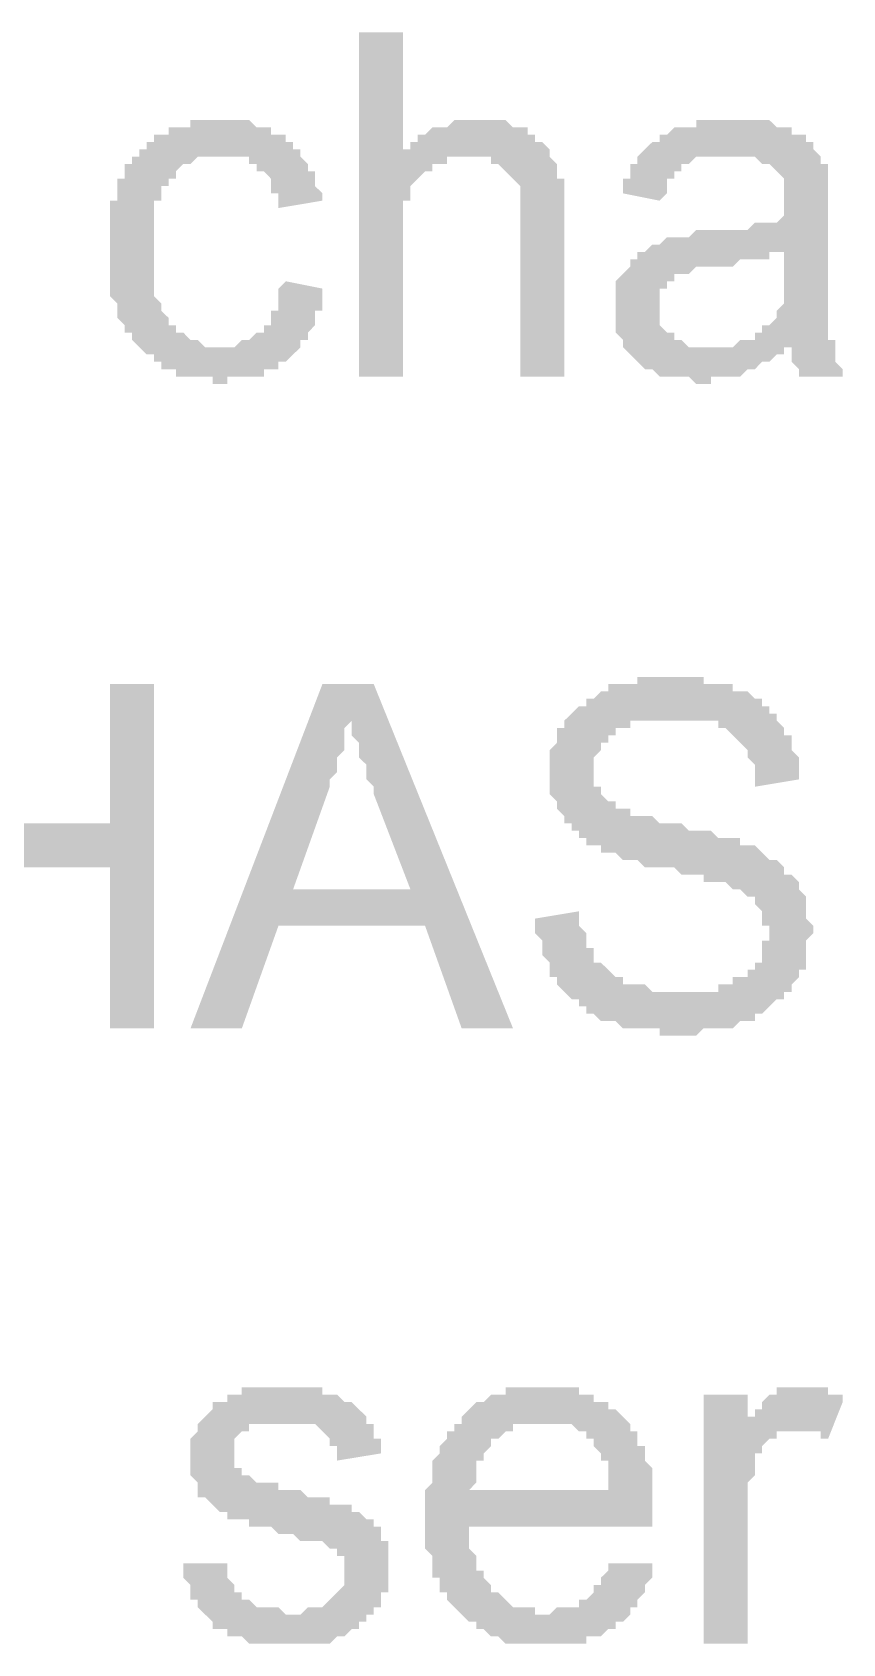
# Model space of a CAD drawing. Header units: millimetres. Extents: x 3949 to 6037, y -1956 to 1273.
# Drawn here: x 4828 to 4833.4, y -1666.15 to -1655.41 of the extents above; entities that cross this region are included whole.
import ezdxf

# ---------------------------------------------------------------- set-up
doc = ezdxf.new("R2010")
doc.units = ezdxf.units.MM
doc.layers.add('PADRÃO DE ENTRADA', color=7, linetype='Continuous', lineweight=0)

msp = doc.modelspace()

# ---------------------------------------------------------------- hatches: boundary and pattern name
at = {"layer": 'PADRÃO DE ENTRADA', "transparency": 33554559}
for points in [[(4830.175, -1657.704), (4830.175, -1655.409), (4830.468, -1655.409), (4830.468, -1656.239), (4830.468, -1656.19), (4830.517, -1656.19), (4830.517, -1656.142), (4830.566, -1656.142), (4830.566, -1656.093), (4830.615, -1656.093), (4830.615, -1656.093), (4830.664, -1656.044), (4830.664, -1656.044), (4830.712, -1656.044), (4830.761, -1656.044), (4830.761, -1656.044), (4830.81, -1655.995), (4830.81, -1655.995), (4830.859, -1655.995), (4830.908, -1655.995), (4830.908, -1655.995), (4830.956, -1655.995), (4830.956, -1655.995), (4831.005, -1655.995), (4831.054, -1655.995), (4831.054, -1655.995), (4831.103, -1655.995), (4831.152, -1655.995), (4831.152, -1655.995), (4831.201, -1656.044), (4831.201, -1656.044), (4831.249, -1656.044), (4831.249, -1656.044), (4831.298, -1656.044), (4831.298, -1656.093), (4831.347, -1656.093), (4831.347, -1656.142), (4831.396, -1656.142), (4831.396, -1656.142), (4831.445, -1656.19), (4831.445, -1656.19), (4831.445, -1656.239), (4831.493, -1656.288), (4831.493, -1656.288), (4831.493, -1656.288), (4831.493, -1656.337), (4831.493, -1656.337), (4831.493, -1656.386), (4831.542, -1656.386), (4831.542, -1656.435), (4831.542, -1656.483), (4831.542, -1656.483), (4831.542, -1656.532), (4831.542, -1656.581), (4831.542, -1656.581), (4831.542, -1656.63), (4831.542, -1657.704), (4831.249, -1657.704), (4831.249, -1656.63), (4831.249, -1656.581), (4831.249, -1656.581), (4831.249, -1656.532), (4831.249, -1656.483), (4831.249, -1656.483), (4831.249, -1656.435), (4831.201, -1656.386), (4831.201, -1656.386), (4831.201, -1656.386), (4831.152, -1656.337), (4831.152, -1656.337), (4831.152, -1656.337), (4831.103, -1656.288), (4831.103, -1656.288), (4831.054, -1656.288), (4831.054, -1656.239), (4831.005, -1656.239), (4830.956, -1656.239), (4830.956, -1656.239), (4830.908, -1656.239), (4830.908, -1656.239), (4830.859, -1656.239), (4830.859, -1656.239), (4830.81, -1656.239), (4830.761, -1656.239), (4830.761, -1656.288), (4830.712, -1656.288), (4830.712, -1656.288), (4830.664, -1656.288), (4830.664, -1656.337), (4830.615, -1656.337), (4830.615, -1656.337), (4830.566, -1656.386), (4830.566, -1656.386), (4830.517, -1656.435), (4830.517, -1656.483), (4830.517, -1656.483), (4830.517, -1656.483), (4830.517, -1656.532), (4830.468, -1656.532), (4830.468, -1656.581), (4830.468, -1656.63), (4830.468, -1656.63), (4830.468, -1656.679), (4830.468, -1656.728), (4830.468, -1656.776), (4830.468, -1656.776), (4830.468, -1657.704)], [(4829.687, -1657.069), (4829.931, -1657.118), (4829.931, -1657.167), (4829.931, -1657.167), (4829.931, -1657.216), (4829.931, -1657.265), (4829.882, -1657.265), (4829.882, -1657.313), (4829.882, -1657.362), (4829.882, -1657.362), (4829.834, -1657.411), (4829.834, -1657.411), (4829.834, -1657.46), (4829.785, -1657.46), (4829.785, -1657.509), (4829.785, -1657.509), (4829.736, -1657.557), (4829.736, -1657.557), (4829.736, -1657.557), (4829.687, -1657.606), (4829.687, -1657.606), (4829.638, -1657.606), (4829.638, -1657.655), (4829.589, -1657.655), (4829.541, -1657.655), (4829.541, -1657.704), (4829.492, -1657.704), (4829.492, -1657.704), (4829.443, -1657.704), (4829.394, -1657.704), (4829.394, -1657.704), (4829.345, -1657.704), (4829.297, -1657.704), (4829.297, -1657.753), (4829.248, -1657.753), (4829.199, -1657.753), (4829.199, -1657.704), (4829.15, -1657.704), (4829.101, -1657.704), (4829.101, -1657.704), (4829.052, -1657.704), (4829.004, -1657.704), (4829.004, -1657.704), (4828.955, -1657.704), (4828.955, -1657.655), (4828.906, -1657.655), (4828.906, -1657.655), (4828.857, -1657.655), (4828.857, -1657.606), (4828.808, -1657.606), (4828.808, -1657.557), (4828.76, -1657.557), (4828.76, -1657.557), (4828.711, -1657.509), (4828.711, -1657.509), (4828.711, -1657.509), (4828.662, -1657.46), (4828.662, -1657.46), (4828.662, -1657.411), (4828.613, -1657.411), (4828.613, -1657.362), (4828.613, -1657.362), (4828.564, -1657.313), (4828.564, -1657.313), (4828.564, -1657.265), (4828.564, -1657.216), (4828.564, -1657.216), (4828.515, -1657.167), (4828.515, -1657.167), (4828.515, -1657.118), (4828.515, -1657.069), (4828.515, -1657.069), (4828.515, -1657.02), (4828.515, -1656.972), (4828.515, -1656.923), (4828.515, -1656.923), (4828.515, -1656.874), (4828.515, -1656.825), (4828.515, -1656.776), (4828.515, -1656.776), (4828.515, -1656.728), (4828.515, -1656.679), (4828.515, -1656.679), (4828.515, -1656.63), (4828.515, -1656.581), (4828.515, -1656.581), (4828.515, -1656.532), (4828.564, -1656.532), (4828.564, -1656.483), (4828.564, -1656.435), (4828.564, -1656.435), (4828.564, -1656.386), (4828.564, -1656.386), (4828.613, -1656.386), (4828.613, -1656.337), (4828.613, -1656.288), (4828.662, -1656.288), (4828.662, -1656.239), (4828.711, -1656.239), (4828.711, -1656.19), (4828.711, -1656.19), (4828.76, -1656.19), (4828.76, -1656.142), (4828.808, -1656.142), (4828.808, -1656.093), (4828.857, -1656.093), (4828.857, -1656.093), (4828.906, -1656.093), (4828.906, -1656.044), (4828.955, -1656.044), (4828.955, -1656.044), (4829.004, -1656.044), (4829.052, -1656.044), (4829.052, -1655.995), (4829.101, -1655.995), (4829.15, -1655.995), (4829.15, -1655.995), (4829.199, -1655.995), (4829.248, -1655.995), (4829.248, -1655.995), (4829.297, -1655.995), (4829.345, -1655.995), (4829.345, -1655.995), (4829.394, -1655.995), (4829.443, -1655.995), (4829.443, -1655.995), (4829.492, -1656.044), (4829.541, -1656.044), (4829.541, -1656.044), (4829.589, -1656.044), (4829.589, -1656.093), (4829.638, -1656.093), (4829.638, -1656.093), (4829.687, -1656.093), (4829.687, -1656.142), (4829.736, -1656.142), (4829.736, -1656.19), (4829.785, -1656.19), (4829.785, -1656.239), (4829.785, -1656.239), (4829.834, -1656.288), (4829.834, -1656.288), (4829.834, -1656.337), (4829.882, -1656.337), (4829.882, -1656.386), (4829.882, -1656.386), (4829.882, -1656.435), (4829.931, -1656.483), (4829.931, -1656.483), (4829.931, -1656.532), (4829.638, -1656.581), (4829.638, -1656.532), (4829.638, -1656.483), (4829.589, -1656.483), (4829.589, -1656.435), (4829.589, -1656.386), (4829.589, -1656.386), (4829.541, -1656.337), (4829.541, -1656.337), (4829.492, -1656.337), (4829.492, -1656.288), (4829.492, -1656.288), (4829.443, -1656.288), (4829.443, -1656.239), (4829.394, -1656.239), (4829.394, -1656.239), (4829.345, -1656.239), (4829.297, -1656.239), (4829.297, -1656.239), (4829.248, -1656.239), (4829.248, -1656.239), (4829.199, -1656.239), (4829.15, -1656.239), (4829.15, -1656.239), (4829.101, -1656.239), (4829.101, -1656.239), (4829.052, -1656.288), (4829.004, -1656.288), (4829.004, -1656.288), (4828.955, -1656.337), (4828.955, -1656.337), (4828.955, -1656.386), (4828.906, -1656.386), (4828.906, -1656.386), (4828.906, -1656.435), (4828.857, -1656.435), (4828.857, -1656.483), (4828.857, -1656.483), (4828.857, -1656.532), (4828.808, -1656.532), (4828.808, -1656.581), (4828.808, -1656.581), (4828.808, -1656.63), (4828.808, -1656.679), (4828.808, -1656.679), (4828.808, -1656.728), (4828.808, -1656.776), (4828.808, -1656.825), (4828.808, -1656.874), (4828.808, -1656.874), (4828.808, -1656.923), (4828.808, -1656.923), (4828.808, -1656.972), (4828.808, -1657.02), (4828.808, -1657.069), (4828.808, -1657.069), (4828.808, -1657.118), (4828.808, -1657.167), (4828.808, -1657.167), (4828.857, -1657.216), (4828.857, -1657.216), (4828.857, -1657.265), (4828.857, -1657.265), (4828.906, -1657.313), (4828.906, -1657.313), (4828.906, -1657.362), (4828.906, -1657.362), (4828.955, -1657.362), (4828.955, -1657.411), (4829.004, -1657.411), (4829.004, -1657.411), (4829.052, -1657.46), (4829.052, -1657.46), (4829.101, -1657.46), (4829.101, -1657.46), (4829.15, -1657.509), (4829.199, -1657.509), (4829.199, -1657.509), (4829.248, -1657.509), (4829.248, -1657.509), (4829.297, -1657.509), (4829.297, -1657.509), (4829.345, -1657.509), (4829.394, -1657.46), (4829.394, -1657.46), (4829.443, -1657.46), (4829.443, -1657.46), (4829.492, -1657.411), (4829.492, -1657.411), (4829.541, -1657.411), (4829.541, -1657.362), (4829.589, -1657.362), (4829.589, -1657.313), (4829.589, -1657.313), (4829.589, -1657.265), (4829.638, -1657.265), (4829.638, -1657.216), (4829.638, -1657.216), (4829.638, -1657.167), (4829.638, -1657.118), (4829.687, -1657.069), (4829.687, -1657.069)], [(4831.347, -1661.317), (4831.64, -1661.268), (4831.64, -1661.317), (4831.64, -1661.365), (4831.64, -1661.365), (4831.689, -1661.414), (4831.689, -1661.463), (4831.689, -1661.463), (4831.689, -1661.512), (4831.738, -1661.512), (4831.738, -1661.561), (4831.738, -1661.561), (4831.738, -1661.61), (4831.786, -1661.61), (4831.786, -1661.61), (4831.835, -1661.658), (4831.835, -1661.658), (4831.884, -1661.707), (4831.884, -1661.707), (4831.933, -1661.707), (4831.933, -1661.756), (4831.982, -1661.756), (4831.982, -1661.756), (4832.03, -1661.756), (4832.03, -1661.756), (4832.079, -1661.756), (4832.128, -1661.805), (4832.128, -1661.805), (4832.177, -1661.805), (4832.226, -1661.805), (4832.226, -1661.805), (4832.275, -1661.805), (4832.323, -1661.805), (4832.323, -1661.805), (4832.372, -1661.805), (4832.372, -1661.805), (4832.421, -1661.805), (4832.47, -1661.805), (4832.47, -1661.805), (4832.519, -1661.805), (4832.568, -1661.805), (4832.568, -1661.756), (4832.616, -1661.756), (4832.616, -1661.756), (4832.665, -1661.756), (4832.665, -1661.707), (4832.714, -1661.707), (4832.763, -1661.707), (4832.763, -1661.658), (4832.812, -1661.658), (4832.812, -1661.61), (4832.812, -1661.61), (4832.86, -1661.61), (4832.86, -1661.561), (4832.86, -1661.512), (4832.86, -1661.512), (4832.86, -1661.463), (4832.909, -1661.463), (4832.909, -1661.414), (4832.909, -1661.365), (4832.86, -1661.365), (4832.86, -1661.317), (4832.86, -1661.317), (4832.86, -1661.268), (4832.812, -1661.219), (4832.812, -1661.219), (4832.812, -1661.219), (4832.812, -1661.17), (4832.763, -1661.17), (4832.763, -1661.17), (4832.714, -1661.121), (4832.665, -1661.121), (4832.665, -1661.121), (4832.616, -1661.073), (4832.616, -1661.073), (4832.568, -1661.073), (4832.568, -1661.073), (4832.568, -1661.073), (4832.519, -1661.073), (4832.47, -1661.073), (4832.47, -1661.024), (4832.421, -1661.024), (4832.372, -1661.024), (4832.372, -1661.024), (4832.323, -1661.024), (4832.275, -1660.975), (4832.226, -1660.975), (4832.226, -1660.975), (4832.177, -1660.975), (4832.128, -1660.975), (4832.079, -1660.975), (4832.03, -1660.926), (4832.03, -1660.926), (4831.982, -1660.926), (4831.933, -1660.926), (4831.933, -1660.926), (4831.884, -1660.877), (4831.884, -1660.877), (4831.835, -1660.877), (4831.835, -1660.877), (4831.786, -1660.877), (4831.786, -1660.828), (4831.786, -1660.828), (4831.738, -1660.828), (4831.689, -1660.828), (4831.689, -1660.78), (4831.64, -1660.78), (4831.64, -1660.731), (4831.591, -1660.731), (4831.591, -1660.682), (4831.542, -1660.682), (4831.542, -1660.682), (4831.542, -1660.633), (4831.542, -1660.633), (4831.493, -1660.584), (4831.493, -1660.584), (4831.493, -1660.536), (4831.493, -1660.536), (4831.445, -1660.487), (4831.445, -1660.438), (4831.445, -1660.438), (4831.445, -1660.389), (4831.445, -1660.34), (4831.445, -1660.34), (4831.445, -1660.291), (4831.445, -1660.291), (4831.445, -1660.243), (4831.445, -1660.243), (4831.445, -1660.194), (4831.493, -1660.145), (4831.493, -1660.145), (4831.493, -1660.096), (4831.493, -1660.047), (4831.542, -1660.047), (4831.542, -1659.998), (4831.542, -1659.998), (4831.591, -1659.95), (4831.591, -1659.95), (4831.64, -1659.901), (4831.64, -1659.901), (4831.689, -1659.901), (4831.689, -1659.852), (4831.738, -1659.852), (4831.738, -1659.852), (4831.786, -1659.803), (4831.786, -1659.803), (4831.835, -1659.803), (4831.835, -1659.754), (4831.884, -1659.754), (4831.933, -1659.754), (4831.933, -1659.754), (4831.982, -1659.754), (4832.03, -1659.754), (4832.03, -1659.706), (4832.079, -1659.706), (4832.079, -1659.706), (4832.128, -1659.706), (4832.177, -1659.706), (4832.177, -1659.706), (4832.226, -1659.706), (4832.275, -1659.706), (4832.275, -1659.706), (4832.323, -1659.706), (4832.372, -1659.706), (4832.372, -1659.706), (4832.421, -1659.706), (4832.47, -1659.706), (4832.47, -1659.754), (4832.519, -1659.754), (4832.568, -1659.754), (4832.568, -1659.754), (4832.616, -1659.754), (4832.616, -1659.754), (4832.665, -1659.754), (4832.665, -1659.803), (4832.714, -1659.803), (4832.714, -1659.803), (4832.763, -1659.803), (4832.812, -1659.852), (4832.812, -1659.852), (4832.86, -1659.852), (4832.86, -1659.901), (4832.909, -1659.901), (4832.909, -1659.95), (4832.958, -1659.95), (4832.958, -1659.998), (4832.958, -1659.998), (4833.007, -1660.047), (4833.007, -1660.047), (4833.007, -1660.047), (4833.007, -1660.096), (4833.056, -1660.096), (4833.056, -1660.145), (4833.056, -1660.194), (4833.056, -1660.194), (4833.105, -1660.243), (4833.105, -1660.243), (4833.105, -1660.291), (4833.105, -1660.34), (4833.105, -1660.34), (4833.105, -1660.389), (4833.105, -1660.389), (4832.812, -1660.438), (4832.812, -1660.389), (4832.812, -1660.34), (4832.812, -1660.291), (4832.812, -1660.291), (4832.763, -1660.243), (4832.763, -1660.243), (4832.763, -1660.194), (4832.763, -1660.194), (4832.714, -1660.145), (4832.714, -1660.145), (4832.665, -1660.096), (4832.665, -1660.096), (4832.665, -1660.096), (4832.616, -1660.047), (4832.616, -1660.047), (4832.568, -1660.047), (4832.568, -1659.998), (4832.519, -1659.998), (4832.47, -1659.998), (4832.47, -1659.998), (4832.421, -1659.998), (4832.372, -1659.998), (4832.372, -1659.998), (4832.323, -1659.998), (4832.275, -1659.998), (4832.275, -1659.998), (4832.226, -1659.998), (4832.177, -1659.998), (4832.128, -1659.998), (4832.128, -1659.998), (4832.079, -1659.998), (4832.03, -1659.998), (4832.03, -1659.998), (4831.982, -1659.998), (4831.982, -1660.047), (4831.933, -1660.047), (4831.933, -1660.047), (4831.884, -1660.047), (4831.884, -1660.096), (4831.884, -1660.096), (4831.835, -1660.096), (4831.835, -1660.145), (4831.786, -1660.145), (4831.786, -1660.194), (4831.786, -1660.194), (4831.738, -1660.243), (4831.738, -1660.243), (4831.738, -1660.291), (4831.738, -1660.34), (4831.738, -1660.34), (4831.738, -1660.34), (4831.738, -1660.389), (4831.738, -1660.438), (4831.786, -1660.438), (4831.786, -1660.487), (4831.786, -1660.487), (4831.835, -1660.536), (4831.835, -1660.536), (4831.835, -1660.536), (4831.835, -1660.536), (4831.884, -1660.536), (4831.884, -1660.584), (4831.933, -1660.584), (4831.933, -1660.584), (4831.982, -1660.584), (4831.982, -1660.633), (4832.03, -1660.633), (4832.079, -1660.633), (4832.079, -1660.633), (4832.128, -1660.633), (4832.177, -1660.682), (4832.226, -1660.682), (4832.275, -1660.682), (4832.275, -1660.682), (4832.323, -1660.682), (4832.372, -1660.731), (4832.421, -1660.731), (4832.47, -1660.731), (4832.47, -1660.731), (4832.519, -1660.731), (4832.568, -1660.78), (4832.568, -1660.78), (4832.616, -1660.78), (4832.665, -1660.78), (4832.665, -1660.78), (4832.714, -1660.78), (4832.714, -1660.828), (4832.763, -1660.828), (4832.763, -1660.828), (4832.763, -1660.828), (4832.812, -1660.828), (4832.812, -1660.828), (4832.86, -1660.877), (4832.86, -1660.877), (4832.909, -1660.926), (4832.958, -1660.926), (4832.958, -1660.926), (4833.007, -1660.975), (4833.007, -1660.975), (4833.007, -1661.024), (4833.056, -1661.024), (4833.056, -1661.024), (4833.105, -1661.073), (4833.105, -1661.073), (4833.105, -1661.073), (4833.105, -1661.121), (4833.153, -1661.17), (4833.153, -1661.17), (4833.153, -1661.219), (4833.153, -1661.219), (4833.153, -1661.268), (4833.153, -1661.317), (4833.153, -1661.317), (4833.202, -1661.365), (4833.202, -1661.414), (4833.202, -1661.414), (4833.153, -1661.463), (4833.153, -1661.512), (4833.153, -1661.512), (4833.153, -1661.561), (4833.153, -1661.561), (4833.153, -1661.61), (4833.153, -1661.658), (4833.105, -1661.658), (4833.105, -1661.707), (4833.105, -1661.707), (4833.056, -1661.756), (4833.056, -1661.756), (4833.056, -1661.805), (4833.007, -1661.805), (4833.007, -1661.854), (4832.958, -1661.854), (4832.958, -1661.854), (4832.909, -1661.902), (4832.909, -1661.902), (4832.86, -1661.951), (4832.86, -1661.951), (4832.812, -1661.951), (4832.812, -1662), (4832.763, -1662), (4832.763, -1662), (4832.714, -1662), (4832.714, -1662), (4832.665, -1662.049), (4832.616, -1662.049), (4832.616, -1662.049), (4832.568, -1662.049), (4832.519, -1662.049), (4832.519, -1662.049), (4832.47, -1662.049), (4832.421, -1662.098), (4832.421, -1662.098), (4832.372, -1662.098), (4832.323, -1662.098), (4832.323, -1662.098), (4832.275, -1662.098), (4832.275, -1662.098), (4832.226, -1662.098), (4832.177, -1662.098), (4832.177, -1662.049), (4832.128, -1662.049), (4832.079, -1662.049), (4832.079, -1662.049), (4832.03, -1662.049), (4831.982, -1662.049), (4831.982, -1662.049), (4831.933, -1662.049), (4831.933, -1662.049), (4831.884, -1662), (4831.835, -1662), (4831.835, -1662), (4831.835, -1662), (4831.786, -1662), (4831.738, -1661.951), (4831.738, -1661.951), (4831.689, -1661.951), (4831.689, -1661.902), (4831.64, -1661.902), (4831.64, -1661.854), (4831.591, -1661.854), (4831.591, -1661.854), (4831.542, -1661.805), (4831.542, -1661.805), (4831.493, -1661.756), (4831.493, -1661.756), (4831.493, -1661.707), (4831.445, -1661.707), (4831.445, -1661.658), (4831.445, -1661.658), (4831.445, -1661.61), (4831.396, -1661.561), (4831.396, -1661.561), (4831.396, -1661.512), (4831.396, -1661.512), (4831.396, -1661.463), (4831.347, -1661.414), (4831.347, -1661.414), (4831.347, -1661.365), (4831.347, -1661.317), (4831.347, -1661.317)], [(4827.002, -1662.049), (4827.002, -1659.754), (4827.344, -1659.754), (4827.344, -1660.682), (4828.515, -1660.682), (4828.515, -1659.754), (4828.808, -1659.754), (4828.808, -1662.049), (4828.515, -1662.049), (4828.515, -1660.975), (4827.344, -1660.975), (4827.344, -1662.049)], [(4829.004, -1665.613), (4829.297, -1665.613), (4829.297, -1665.613), (4829.297, -1665.662), (4829.297, -1665.71), (4829.297, -1665.71), (4829.345, -1665.759), (4829.345, -1665.759), (4829.345, -1665.808), (4829.394, -1665.808), (4829.394, -1665.857), (4829.394, -1665.857), (4829.443, -1665.857), (4829.443, -1665.857), (4829.492, -1665.906), (4829.492, -1665.906), (4829.541, -1665.906), (4829.589, -1665.906), (4829.589, -1665.906), (4829.638, -1665.906), (4829.687, -1665.955), (4829.687, -1665.955), (4829.687, -1665.955), (4829.736, -1665.955), (4829.785, -1665.955), (4829.834, -1665.906), (4829.834, -1665.906), (4829.882, -1665.906), (4829.931, -1665.906), (4829.931, -1665.906), (4829.98, -1665.857), (4829.98, -1665.857), (4829.98, -1665.857), (4830.029, -1665.808), (4830.029, -1665.808), (4830.078, -1665.759), (4830.078, -1665.759), (4830.078, -1665.71), (4830.078, -1665.71), (4830.078, -1665.662), (4830.078, -1665.662), (4830.078, -1665.613), (4830.078, -1665.564), (4830.029, -1665.564), (4830.029, -1665.515), (4830.029, -1665.515), (4829.98, -1665.515), (4829.98, -1665.515), (4829.98, -1665.515), (4829.931, -1665.466), (4829.882, -1665.466), (4829.882, -1665.466), (4829.834, -1665.466), (4829.785, -1665.466), (4829.736, -1665.418), (4829.736, -1665.418), (4829.687, -1665.418), (4829.638, -1665.418), (4829.589, -1665.369), (4829.541, -1665.369), (4829.541, -1665.369), (4829.492, -1665.369), (4829.443, -1665.369), (4829.443, -1665.32), (4829.394, -1665.32), (4829.394, -1665.32), (4829.345, -1665.32), (4829.345, -1665.32), (4829.297, -1665.32), (4829.297, -1665.271), (4829.297, -1665.271), (4829.248, -1665.271), (4829.248, -1665.271), (4829.199, -1665.222), (4829.199, -1665.222), (4829.15, -1665.173), (4829.15, -1665.173), (4829.101, -1665.173), (4829.101, -1665.125), (4829.101, -1665.125), (4829.101, -1665.076), (4829.052, -1665.027), (4829.052, -1665.027), (4829.052, -1664.978), (4829.052, -1664.929), (4829.052, -1664.929), (4829.052, -1664.929), (4829.052, -1664.881), (4829.052, -1664.832), (4829.052, -1664.832), (4829.052, -1664.783), (4829.101, -1664.734), (4829.101, -1664.734), (4829.101, -1664.685), (4829.101, -1664.685), (4829.15, -1664.636), (4829.15, -1664.636), (4829.199, -1664.588), (4829.199, -1664.588), (4829.199, -1664.539), (4829.248, -1664.539), (4829.248, -1664.539), (4829.297, -1664.539), (4829.297, -1664.49), (4829.345, -1664.49), (4829.394, -1664.49), (4829.394, -1664.49), (4829.394, -1664.441), (4829.443, -1664.441), (4829.492, -1664.441), (4829.492, -1664.441), (4829.541, -1664.441), (4829.589, -1664.441), (4829.589, -1664.441), (4829.638, -1664.441), (4829.638, -1664.441), (4829.687, -1664.441), (4829.736, -1664.441), (4829.785, -1664.441), (4829.785, -1664.441), (4829.834, -1664.441), (4829.882, -1664.441), (4829.882, -1664.441), (4829.931, -1664.441), (4829.931, -1664.49), (4829.98, -1664.49), (4830.029, -1664.49), (4830.029, -1664.49), (4830.078, -1664.539), (4830.078, -1664.539), (4830.126, -1664.539), (4830.175, -1664.588), (4830.175, -1664.588), (4830.175, -1664.588), (4830.224, -1664.636), (4830.224, -1664.636), (4830.224, -1664.685), (4830.273, -1664.685), (4830.273, -1664.734), (4830.273, -1664.734), (4830.273, -1664.783), (4830.322, -1664.783), (4830.322, -1664.832), (4830.322, -1664.881), (4830.322, -1664.881), (4830.029, -1664.929), (4830.029, -1664.881), (4830.029, -1664.881), (4830.029, -1664.832), (4829.98, -1664.832), (4829.98, -1664.783), (4829.98, -1664.783), (4829.931, -1664.734), (4829.931, -1664.734), (4829.931, -1664.734), (4829.882, -1664.685), (4829.882, -1664.685), (4829.834, -1664.685), (4829.785, -1664.685), (4829.785, -1664.685), (4829.736, -1664.685), (4829.687, -1664.685), (4829.687, -1664.685), (4829.638, -1664.685), (4829.589, -1664.685), (4829.589, -1664.685), (4829.541, -1664.685), (4829.492, -1664.685), (4829.492, -1664.685), (4829.443, -1664.685), (4829.443, -1664.734), (4829.394, -1664.734), (4829.394, -1664.734), (4829.394, -1664.734), (4829.345, -1664.783), (4829.345, -1664.783), (4829.345, -1664.832), (4829.345, -1664.832), (4829.345, -1664.881), (4829.345, -1664.929), (4829.345, -1664.929), (4829.345, -1664.978), (4829.345, -1664.978), (4829.394, -1664.978), (4829.394, -1665.027), (4829.443, -1665.027), (4829.443, -1665.027), (4829.443, -1665.027), (4829.492, -1665.076), (4829.492, -1665.076), (4829.541, -1665.076), (4829.541, -1665.076), (4829.589, -1665.076), (4829.638, -1665.076), (4829.638, -1665.125), (4829.687, -1665.125), (4829.736, -1665.125), (4829.736, -1665.125), (4829.785, -1665.125), (4829.834, -1665.173), (4829.882, -1665.173), (4829.931, -1665.173), (4829.931, -1665.173), (4829.98, -1665.173), (4829.98, -1665.222), (4830.029, -1665.222), (4830.078, -1665.222), (4830.078, -1665.222), (4830.078, -1665.222), (4830.126, -1665.222), (4830.126, -1665.271), (4830.175, -1665.271), (4830.175, -1665.271), (4830.224, -1665.32), (4830.224, -1665.32), (4830.273, -1665.32), (4830.273, -1665.369), (4830.322, -1665.369), (4830.322, -1665.418), (4830.322, -1665.418), (4830.322, -1665.466), (4830.371, -1665.466), (4830.371, -1665.515), (4830.371, -1665.515), (4830.371, -1665.564), (4830.371, -1665.613), (4830.371, -1665.662), (4830.371, -1665.662), (4830.371, -1665.662), (4830.371, -1665.71), (4830.371, -1665.71), (4830.371, -1665.759), (4830.371, -1665.808), (4830.322, -1665.808), (4830.322, -1665.857), (4830.322, -1665.857), (4830.322, -1665.906), (4830.273, -1665.906), (4830.273, -1665.955), (4830.224, -1665.955), (4830.224, -1666.003), (4830.175, -1666.003), (4830.175, -1666.052), (4830.126, -1666.052), (4830.126, -1666.052), (4830.078, -1666.101), (4830.078, -1666.101), (4830.029, -1666.101), (4830.029, -1666.101), (4829.98, -1666.15), (4829.931, -1666.15), (4829.931, -1666.15), (4829.882, -1666.15), (4829.834, -1666.15), (4829.834, -1666.15), (4829.785, -1666.15), (4829.736, -1666.15), (4829.736, -1666.15), (4829.736, -1666.15), (4829.687, -1666.15), (4829.638, -1666.15), (4829.589, -1666.15), (4829.541, -1666.15), (4829.541, -1666.15), (4829.492, -1666.15), (4829.443, -1666.15), (4829.443, -1666.15), (4829.394, -1666.101), (4829.394, -1666.101), (4829.345, -1666.101), (4829.345, -1666.101), (4829.297, -1666.101), (4829.297, -1666.052), (4829.248, -1666.052), (4829.248, -1666.052), (4829.199, -1666.052), (4829.199, -1666.003), (4829.199, -1666.003), (4829.15, -1665.955), (4829.15, -1665.955), (4829.101, -1665.906), (4829.101, -1665.906), (4829.101, -1665.857), (4829.052, -1665.857), (4829.052, -1665.808), (4829.052, -1665.808), (4829.052, -1665.759), (4829.004, -1665.71), (4829.004, -1665.71), (4829.004, -1665.662), (4829.004, -1665.613)], [(4832.47, -1666.15), (4832.47, -1664.49), (4832.763, -1664.49), (4832.763, -1664.734), (4832.763, -1664.685), (4832.763, -1664.636), (4832.812, -1664.636), (4832.812, -1664.588), (4832.86, -1664.588), (4832.86, -1664.539), (4832.86, -1664.539), (4832.909, -1664.49), (4832.909, -1664.49), (4832.909, -1664.49), (4832.958, -1664.49), (4832.958, -1664.441), (4833.007, -1664.441), (4833.056, -1664.441), (4833.056, -1664.441), (4833.105, -1664.441), (4833.105, -1664.441), (4833.153, -1664.441), (4833.153, -1664.441), (4833.202, -1664.441), (4833.202, -1664.441), (4833.251, -1664.441), (4833.3, -1664.441), (4833.3, -1664.49), (4833.349, -1664.49), (4833.397, -1664.49), (4833.397, -1664.539), (4833.3, -1664.783), (4833.251, -1664.783), (4833.251, -1664.734), (4833.202, -1664.734), (4833.153, -1664.734), (4833.153, -1664.734), (4833.105, -1664.734), (4833.105, -1664.734), (4833.056, -1664.734), (4833.007, -1664.734), (4833.007, -1664.734), (4832.958, -1664.734), (4832.958, -1664.783), (4832.909, -1664.783), (4832.909, -1664.783), (4832.86, -1664.832), (4832.86, -1664.832), (4832.86, -1664.881), (4832.812, -1664.881), (4832.812, -1664.929), (4832.812, -1664.929), (4832.812, -1664.978), (4832.812, -1664.978), (4832.812, -1665.027), (4832.812, -1665.027), (4832.763, -1665.076), (4832.763, -1665.125), (4832.763, -1665.125), (4832.763, -1665.173), (4832.763, -1665.222), (4832.763, -1665.222), (4832.763, -1665.271), (4832.763, -1666.15)]]:
    msp.add_hatch(color=7, dxfattribs=at).paths.add_polyline_path(points)
h = msp.add_hatch(color=7, dxfattribs=at)
h.paths.add_polyline_path([(4833.056, -1657.509), (4833.007, -1657.509), (4833.007, -1657.557), (4832.958, -1657.557), (4832.958, -1657.557), (4832.909, -1657.606), (4832.86, -1657.606), (4832.86, -1657.606), (4832.812, -1657.655), (4832.812, -1657.655), (4832.763, -1657.655), (4832.763, -1657.655), (4832.763, -1657.655), (4832.714, -1657.704), (4832.714, -1657.704), (4832.665, -1657.704), (4832.616, -1657.704), (4832.616, -1657.704), (4832.568, -1657.704), (4832.519, -1657.704), (4832.519, -1657.753), (4832.47, -1657.753), (4832.421, -1657.753), (4832.421, -1657.753), (4832.372, -1657.704), (4832.323, -1657.704), (4832.275, -1657.704), (4832.275, -1657.704), (4832.226, -1657.704), (4832.226, -1657.704), (4832.177, -1657.704), (4832.128, -1657.655), (4832.128, -1657.655), (4832.079, -1657.655), (4832.079, -1657.655), (4832.03, -1657.606), (4832.03, -1657.606), (4832.03, -1657.606), (4831.982, -1657.557), (4831.982, -1657.557), (4831.933, -1657.509), (4831.933, -1657.509), (4831.933, -1657.46), (4831.933, -1657.46), (4831.884, -1657.411), (4831.884, -1657.411), (4831.884, -1657.362), (4831.884, -1657.313), (4831.884, -1657.313), (4831.884, -1657.265), (4831.884, -1657.265), (4831.884, -1657.216), (4831.884, -1657.167), (4831.884, -1657.167), (4831.884, -1657.118), (4831.884, -1657.118), (4831.884, -1657.069), (4831.933, -1657.02), (4831.933, -1657.02), (4831.933, -1657.02), (4831.982, -1656.972), (4831.982, -1656.972), (4831.982, -1656.923), (4832.03, -1656.923), (4832.03, -1656.874), (4832.079, -1656.874), (4832.079, -1656.874), (4832.128, -1656.825), (4832.177, -1656.825), (4832.177, -1656.825), (4832.226, -1656.776), (4832.226, -1656.776), (4832.275, -1656.776), (4832.275, -1656.776), (4832.323, -1656.776), (4832.372, -1656.776), (4832.372, -1656.776), (4832.421, -1656.728), (4832.47, -1656.728), (4832.47, -1656.728), (4832.519, -1656.728), (4832.568, -1656.728), (4832.616, -1656.728), (4832.665, -1656.728), (4832.665, -1656.728), (4832.714, -1656.728), (4832.763, -1656.728), (4832.812, -1656.679), (4832.812, -1656.679), (4832.86, -1656.679), (4832.86, -1656.679), (4832.909, -1656.679), (4832.958, -1656.679), (4832.958, -1656.679), (4833.007, -1656.63), (4833.007, -1656.63), (4833.007, -1656.63), (4833.007, -1656.581), (4833.007, -1656.581), (4833.007, -1656.581), (4833.007, -1656.532), (4833.007, -1656.483), (4833.007, -1656.435), (4833.007, -1656.435), (4833.007, -1656.386), (4833.007, -1656.386), (4832.958, -1656.337), (4832.958, -1656.337), (4832.958, -1656.337), (4832.909, -1656.288), (4832.909, -1656.288), (4832.86, -1656.288), (4832.86, -1656.288), (4832.812, -1656.239), (4832.812, -1656.239), (4832.763, -1656.239), (4832.714, -1656.239), (4832.714, -1656.239), (4832.665, -1656.239), (4832.616, -1656.239), (4832.568, -1656.239), (4832.568, -1656.239), (4832.519, -1656.239), (4832.47, -1656.239), (4832.47, -1656.239), (4832.421, -1656.239), (4832.372, -1656.288), (4832.372, -1656.288), (4832.372, -1656.288), (4832.323, -1656.288), (4832.323, -1656.337), (4832.275, -1656.337), (4832.275, -1656.337), (4832.275, -1656.386), (4832.226, -1656.386), (4832.226, -1656.435), (4832.226, -1656.483), (4832.226, -1656.483), (4832.177, -1656.532), (4832.177, -1656.532), (4831.933, -1656.483), (4831.933, -1656.483), (4831.933, -1656.435), (4831.933, -1656.386), (4831.982, -1656.386), (4831.982, -1656.337), (4831.982, -1656.337), (4831.982, -1656.288), (4832.03, -1656.288), (4832.03, -1656.239), (4832.03, -1656.239), (4832.079, -1656.19), (4832.079, -1656.19), (4832.128, -1656.142), (4832.128, -1656.142), (4832.177, -1656.142), (4832.177, -1656.093), (4832.226, -1656.093), (4832.226, -1656.093), (4832.275, -1656.044), (4832.275, -1656.044), (4832.323, -1656.044), (4832.323, -1656.044), (4832.372, -1656.044), (4832.421, -1656.044), (4832.421, -1655.995), (4832.47, -1655.995), (4832.519, -1655.995), (4832.519, -1655.995), (4832.568, -1655.995), (4832.616, -1655.995), (4832.616, -1655.995), (4832.665, -1655.995), (4832.714, -1655.995), (4832.763, -1655.995), (4832.763, -1655.995), (4832.812, -1655.995), (4832.86, -1655.995), (4832.86, -1655.995), (4832.909, -1655.995), (4832.958, -1656.044), (4832.958, -1656.044), (4833.007, -1656.044), (4833.007, -1656.044), (4833.056, -1656.044), (4833.056, -1656.093), (4833.105, -1656.093), (4833.153, -1656.093), (4833.153, -1656.142), (4833.202, -1656.142), (4833.202, -1656.142), (4833.202, -1656.19), (4833.202, -1656.19), (4833.251, -1656.239), (4833.251, -1656.239), (4833.251, -1656.288), (4833.3, -1656.288), (4833.3, -1656.337), (4833.3, -1656.386), (4833.3, -1656.386), (4833.3, -1656.386), (4833.3, -1656.435), (4833.3, -1656.483), (4833.3, -1656.483), (4833.3, -1656.532), (4833.3, -1656.581), (4833.3, -1656.63), (4833.3, -1656.63), (4833.3, -1657.02), (4833.3, -1657.069), (4833.3, -1657.118), (4833.3, -1657.118), (4833.3, -1657.167), (4833.3, -1657.216), (4833.3, -1657.265), (4833.3, -1657.313), (4833.3, -1657.313), (4833.3, -1657.362), (4833.3, -1657.362), (4833.3, -1657.411), (4833.3, -1657.411), (4833.3, -1657.46), (4833.349, -1657.46), (4833.349, -1657.509), (4833.349, -1657.509), (4833.349, -1657.509), (4833.349, -1657.557), (4833.349, -1657.606), (4833.349, -1657.606), (4833.397, -1657.655), (4833.397, -1657.655), (4833.397, -1657.704), (4833.105, -1657.704), (4833.105, -1657.655), (4833.105, -1657.655), (4833.056, -1657.606), (4833.056, -1657.557), (4833.056, -1657.557), (4833.056, -1657.509), (4833.056, -1657.509)], flags=0)
h.paths.add_polyline_path([(4833.007, -1656.874), (4833.007, -1656.874), (4832.958, -1656.874), (4832.958, -1656.874), (4832.909, -1656.874), (4832.909, -1656.923), (4832.86, -1656.923), (4832.86, -1656.923), (4832.812, -1656.923), (4832.763, -1656.923), (4832.763, -1656.923), (4832.714, -1656.923), (4832.665, -1656.972), (4832.616, -1656.972), (4832.616, -1656.972), (4832.568, -1656.972), (4832.519, -1656.972), (4832.47, -1656.972), (4832.47, -1656.972), (4832.421, -1656.972), (4832.372, -1657.02), (4832.372, -1657.02), (4832.323, -1657.02), (4832.323, -1657.02), (4832.275, -1657.02), (4832.275, -1657.069), (4832.226, -1657.069), (4832.226, -1657.118), (4832.226, -1657.118), (4832.177, -1657.118), (4832.177, -1657.167), (4832.177, -1657.216), (4832.177, -1657.216), (4832.177, -1657.265), (4832.177, -1657.265), (4832.177, -1657.313), (4832.177, -1657.362), (4832.177, -1657.362), (4832.226, -1657.411), (4832.226, -1657.411), (4832.275, -1657.411), (4832.275, -1657.46), (4832.323, -1657.46), (4832.323, -1657.46), (4832.372, -1657.509), (4832.372, -1657.509), (4832.421, -1657.509), (4832.47, -1657.509), (4832.47, -1657.509), (4832.519, -1657.509), (4832.519, -1657.509), (4832.568, -1657.509), (4832.616, -1657.509), (4832.616, -1657.509), (4832.665, -1657.509), (4832.714, -1657.46), (4832.714, -1657.46), (4832.763, -1657.46), (4832.763, -1657.46), (4832.812, -1657.46), (4832.812, -1657.411), (4832.86, -1657.411), (4832.86, -1657.362), (4832.909, -1657.362), (4832.909, -1657.362), (4832.958, -1657.313), (4832.958, -1657.313), (4832.958, -1657.265), (4832.958, -1657.265), (4833.007, -1657.216), (4833.007, -1657.216), (4833.007, -1657.167), (4833.007, -1657.118), (4833.007, -1657.118), (4833.007, -1657.069), (4833.007, -1657.02), (4833.007, -1657.02), (4833.007, -1656.972), (4833.007, -1656.972)], flags=0)
h = msp.add_hatch(color=7, dxfattribs=at)
h.paths.add_polyline_path([(4829.052, -1662.049), (4829.931, -1659.754), (4830.273, -1659.754), (4831.201, -1662.049), (4830.859, -1662.049), (4830.615, -1661.365), (4829.638, -1661.365), (4829.394, -1662.049)], flags=0)
h.paths.add_polyline_path([(4829.736, -1661.121), (4830.517, -1661.121), (4830.273, -1660.487), (4830.273, -1660.438), (4830.224, -1660.389), (4830.224, -1660.34), (4830.224, -1660.34), (4830.224, -1660.291), (4830.175, -1660.243), (4830.175, -1660.243), (4830.175, -1660.194), (4830.175, -1660.145), (4830.175, -1660.145), (4830.126, -1660.096), (4830.126, -1660.096), (4830.126, -1660.047), (4830.126, -1660.047), (4830.126, -1659.998), (4830.126, -1659.998), (4830.126, -1659.998), (4830.078, -1660.047), (4830.078, -1660.096), (4830.078, -1660.096), (4830.078, -1660.145), (4830.078, -1660.194), (4830.078, -1660.194), (4830.029, -1660.243), (4830.029, -1660.291), (4830.029, -1660.291), (4830.029, -1660.34), (4830.029, -1660.34), (4829.98, -1660.389), (4829.98, -1660.438), (4829.98, -1660.438)], flags=0)
h = msp.add_hatch(color=7, dxfattribs=at)
h.paths.add_polyline_path([(4831.835, -1665.613), (4832.128, -1665.613), (4832.128, -1665.662), (4832.128, -1665.71), (4832.128, -1665.71), (4832.079, -1665.759), (4832.079, -1665.808), (4832.079, -1665.808), (4832.03, -1665.857), (4832.03, -1665.857), (4832.03, -1665.906), (4831.982, -1665.906), (4831.982, -1665.955), (4831.982, -1665.955), (4831.933, -1666.003), (4831.933, -1666.003), (4831.884, -1666.003), (4831.884, -1666.003), (4831.884, -1666.052), (4831.835, -1666.052), (4831.835, -1666.052), (4831.786, -1666.101), (4831.738, -1666.101), (4831.738, -1666.101), (4831.689, -1666.101), (4831.689, -1666.15), (4831.64, -1666.15), (4831.591, -1666.15), (4831.591, -1666.15), (4831.542, -1666.15), (4831.493, -1666.15), (4831.493, -1666.15), (4831.445, -1666.15), (4831.396, -1666.15), (4831.396, -1666.15), (4831.396, -1666.15), (4831.347, -1666.15), (4831.298, -1666.15), (4831.298, -1666.15), (4831.249, -1666.15), (4831.201, -1666.15), (4831.201, -1666.15), (4831.152, -1666.15), (4831.103, -1666.101), (4831.103, -1666.101), (4831.054, -1666.101), (4831.054, -1666.101), (4831.005, -1666.052), (4831.005, -1666.052), (4830.956, -1666.052), (4830.956, -1666.003), (4830.908, -1666.003), (4830.908, -1666.003), (4830.859, -1665.955), (4830.859, -1665.955), (4830.859, -1665.955), (4830.81, -1665.906), (4830.81, -1665.906), (4830.761, -1665.857), (4830.761, -1665.857), (4830.761, -1665.808), (4830.712, -1665.808), (4830.712, -1665.759), (4830.712, -1665.759), (4830.712, -1665.71), (4830.664, -1665.71), (4830.664, -1665.662), (4830.664, -1665.662), (4830.664, -1665.613), (4830.664, -1665.564), (4830.664, -1665.564), (4830.615, -1665.515), (4830.615, -1665.466), (4830.615, -1665.466), (4830.615, -1665.418), (4830.615, -1665.369), (4830.615, -1665.32), (4830.615, -1665.32), (4830.615, -1665.271), (4830.615, -1665.222), (4830.615, -1665.222), (4830.615, -1665.173), (4830.615, -1665.125), (4830.615, -1665.125), (4830.664, -1665.076), (4830.664, -1665.027), (4830.664, -1665.027), (4830.664, -1664.978), (4830.664, -1664.929), (4830.664, -1664.929), (4830.712, -1664.881), (4830.712, -1664.881), (4830.712, -1664.832), (4830.712, -1664.832), (4830.761, -1664.783), (4830.761, -1664.783), (4830.761, -1664.734), (4830.81, -1664.734), (4830.81, -1664.685), (4830.81, -1664.685), (4830.859, -1664.685), (4830.859, -1664.636), (4830.859, -1664.636), (4830.908, -1664.588), (4830.908, -1664.588), (4830.956, -1664.539), (4830.956, -1664.539), (4831.005, -1664.539), (4831.054, -1664.49), (4831.054, -1664.49), (4831.103, -1664.49), (4831.103, -1664.49), (4831.152, -1664.49), (4831.152, -1664.441), (4831.201, -1664.441), (4831.249, -1664.441), (4831.249, -1664.441), (4831.298, -1664.441), (4831.347, -1664.441), (4831.347, -1664.441), (4831.396, -1664.441), (4831.396, -1664.441), (4831.445, -1664.441), (4831.445, -1664.441), (4831.493, -1664.441), (4831.542, -1664.441), (4831.542, -1664.441), (4831.591, -1664.441), (4831.64, -1664.441), (4831.64, -1664.49), (4831.689, -1664.49), (4831.689, -1664.49), (4831.738, -1664.49), (4831.738, -1664.539), (4831.786, -1664.539), (4831.835, -1664.539), (4831.835, -1664.588), (4831.884, -1664.588), (4831.884, -1664.588), (4831.933, -1664.636), (4831.933, -1664.636), (4831.933, -1664.636), (4831.982, -1664.685), (4831.982, -1664.685), (4831.982, -1664.734), (4832.03, -1664.734), (4832.03, -1664.783), (4832.03, -1664.783), (4832.03, -1664.832), (4832.079, -1664.832), (4832.079, -1664.881), (4832.079, -1664.881), (4832.079, -1664.929), (4832.128, -1664.978), (4832.128, -1664.978), (4832.128, -1665.027), (4832.128, -1665.076), (4832.128, -1665.076), (4832.128, -1665.125), (4832.128, -1665.173), (4832.128, -1665.173), (4832.128, -1665.222), (4832.128, -1665.271), (4832.128, -1665.271), (4832.128, -1665.32), (4832.128, -1665.369), (4832.128, -1665.369), (4830.908, -1665.369), (4830.908, -1665.418), (4830.908, -1665.466), (4830.908, -1665.466), (4830.908, -1665.515), (4830.956, -1665.564), (4830.956, -1665.564), (4830.956, -1665.613), (4830.956, -1665.613), (4830.956, -1665.662), (4831.005, -1665.662), (4831.005, -1665.71), (4831.005, -1665.71), (4831.054, -1665.759), (4831.054, -1665.759), (4831.054, -1665.808), (4831.103, -1665.808), (4831.103, -1665.808), (4831.152, -1665.857), (4831.152, -1665.857), (4831.201, -1665.906), (4831.201, -1665.906), (4831.249, -1665.906), (4831.298, -1665.906), (4831.298, -1665.906), (4831.347, -1665.906), (4831.347, -1665.955), (4831.396, -1665.955), (4831.396, -1665.955), (4831.445, -1665.955), (4831.493, -1665.906), (4831.493, -1665.906), (4831.542, -1665.906), (4831.591, -1665.906), (4831.591, -1665.906), (4831.64, -1665.906), (4831.64, -1665.857), (4831.689, -1665.857), (4831.689, -1665.857), (4831.738, -1665.808), (4831.738, -1665.808), (4831.738, -1665.759), (4831.786, -1665.759), (4831.786, -1665.71), (4831.786, -1665.71), (4831.835, -1665.662), (4831.835, -1665.613), (4831.835, -1665.613), (4831.835, -1665.613)], flags=0)
h.paths.add_polyline_path([(4830.908, -1665.125), (4831.835, -1665.125), (4831.835, -1665.076), (4831.835, -1665.076), (4831.835, -1665.027), (4831.835, -1664.978), (4831.835, -1664.978), (4831.835, -1664.929), (4831.786, -1664.929), (4831.786, -1664.881), (4831.786, -1664.881), (4831.738, -1664.832), (4831.738, -1664.832), (4831.738, -1664.783), (4831.689, -1664.783), (4831.689, -1664.734), (4831.64, -1664.734), (4831.64, -1664.734), (4831.591, -1664.685), (4831.591, -1664.685), (4831.542, -1664.685), (4831.542, -1664.685), (4831.493, -1664.685), (4831.445, -1664.685), (4831.445, -1664.685), (4831.396, -1664.685), (4831.347, -1664.685), (4831.347, -1664.685), (4831.298, -1664.685), (4831.249, -1664.685), (4831.249, -1664.685), (4831.201, -1664.685), (4831.201, -1664.734), (4831.152, -1664.734), (4831.152, -1664.734), (4831.103, -1664.783), (4831.103, -1664.783), (4831.054, -1664.783), (4831.054, -1664.832), (4831.054, -1664.832), (4831.005, -1664.881), (4831.005, -1664.881), (4831.005, -1664.929), (4830.956, -1664.929), (4830.956, -1664.978), (4830.956, -1664.978), (4830.956, -1665.027), (4830.956, -1665.076), (4830.956, -1665.076), (4830.908, -1665.125), (4830.908, -1665.125)], flags=0)

doc.saveas('drawing.dxf')
